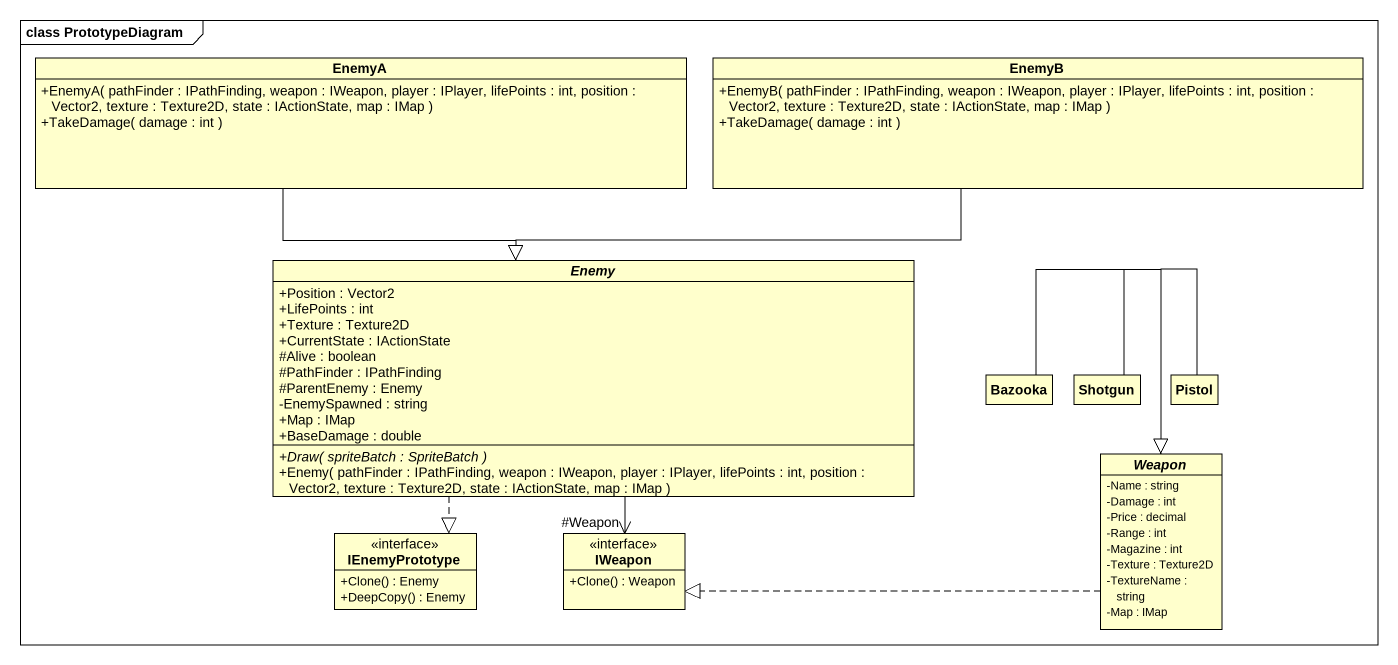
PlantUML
@startuml
mainframe class PrototypeDiagram
hide circle
hide empty members
skinparam classAttributeIconSize 0
class EnemyA {
  +EnemyA( pathFinder : IPathFinding, weapon : IWeapon, player : IPlayer, lifePoints : int, position : Vector2, texture : Texture2D, state : IActionState, map : IMap )
  +TakeDamage( damage : int )
}
class EnemyB {
  +EnemyB( pathFinder : IPathFinding, weapon : IWeapon, player : IPlayer, lifePoints : int, position : Vector2, texture : Texture2D, state : IActionState, map : IMap )
  +TakeDamage( damage : int )
}
abstract class Enemy {
  +Position : Vector2
  +LifePoints : int
  +Texture : Texture2D
  +CurrentState : IActionState
  #Alive : boolean
  #PathFinder : IPathFinding
  #ParentEnemy : Enemy
  -EnemySpawned : string
  +Map : IMap
  +BaseDamage : double
  {abstract} +Draw( spriteBatch : SpriteBatch )
  +Enemy( pathFinder : IPathFinding, weapon : IWeapon, player : IPlayer, lifePoints : int, position : Vector2, texture : Texture2D, state : IActionState, map : IMap )
}
class Bazooka
class Shotgun
class Pistol
abstract class Weapon {
  -Name : string
  -Damage : int
  -Price : decimal
  -Range : int
  -Magazine : int
  -Texture : Texture2D
  -TextureName : string
  -Map : IMap
}
interface IEnemyPrototype {
  +Clone() : Enemy
  +DeepCopy() : Enemy
}
interface IWeapon {
  +Clone() : Weapon
}
EnemyA --|> Enemy
EnemyB -left-|> Enemy
Enemy ..|> IEnemyPrototype
Enemy --> "#Weapon" IWeapon
Bazooka --|> Weapon
Shotgun --|> Weapon
Pistol --|> Weapon
Weapon .left.|> IWeapon
@enduml
